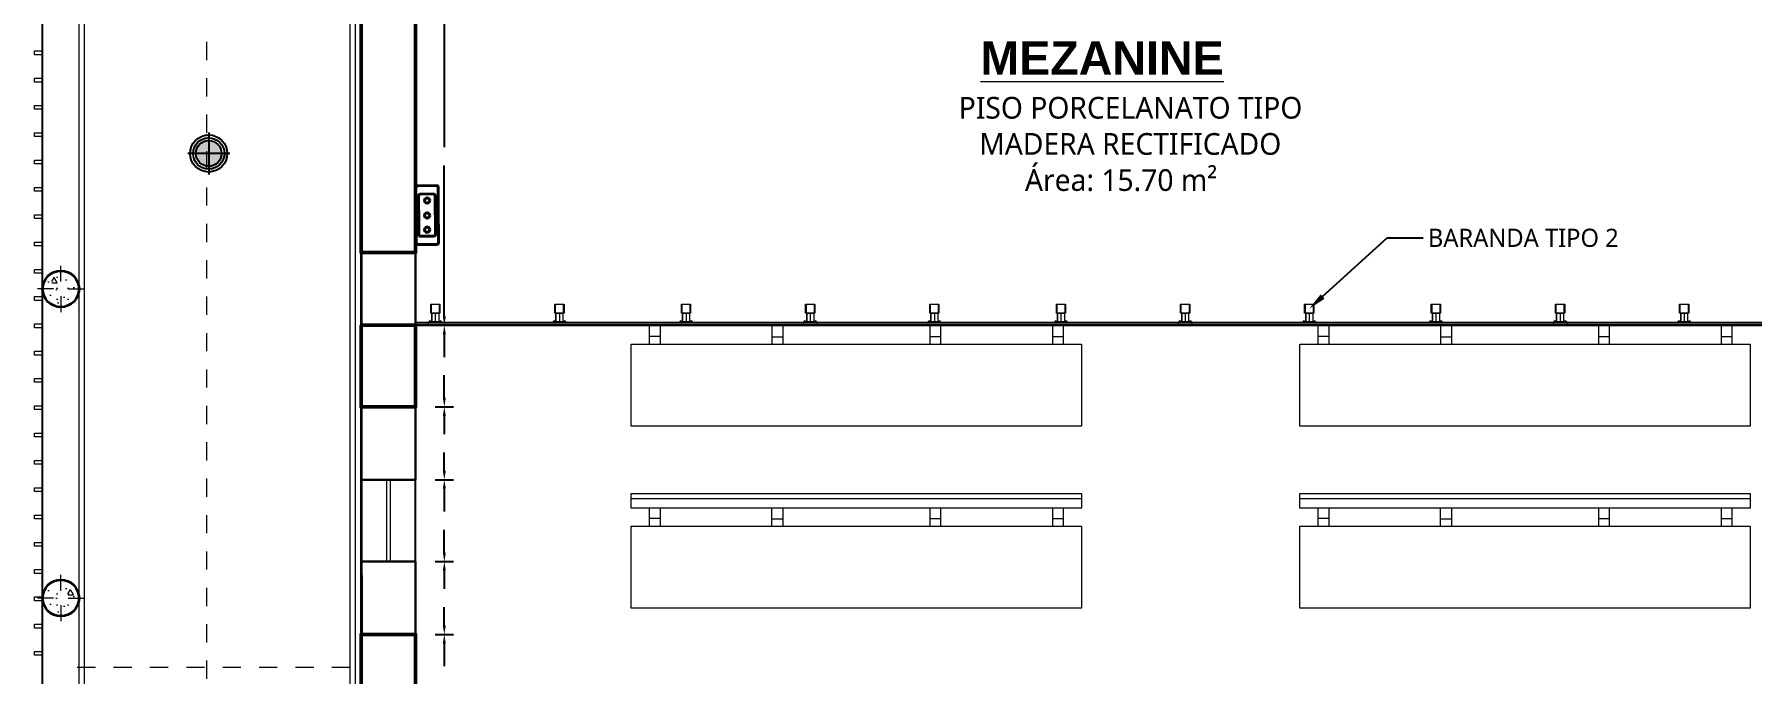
# Model space of a CAD drawing. Header units: metres. Extents: x 44 to 146, y 191 to 279.
# Drawn here: x 64.72 to 74.16, y 267.84 to 271.35 of the extents above; entities that cross this region are included whole.
import ezdxf
from ezdxf import colors
from ezdxf.entities.mleader import LeaderData, LeaderLine
from ezdxf.math import Vec2, Vec3

# ---------------------------------------------------------------- set-up
doc = ezdxf.new("R2010")
doc.units = ezdxf.units.M
doc.linetypes.add('DASHED2', pattern=[0.375, 0.25, -0.125])
doc.linetypes.add('HIDDEN2', pattern=[0.1875, 0.125, -0.0625])
for name, color, linetype, lineweight in [('A-DOOR', 31, 'Continuous', 18), ('Equipamiento SR', 253, 'Continuous', 0), ('letras sr', 7, 'Continuous', 5), ('linea 001', 252, 'Continuous', 0), ('Muros el', 7, 'Continuous', 50), ('Proyeccciones', 1, 'DASHED2', 18), ('Structural - Bearing_Pen_No__20', 1, 'Continuous', 0), ('TOMACORRIENTE', 5, 'HIDDEN2', 30), ('VENTANA', 141, 'Continuous', 0), ('vidrio templado', 150, 'Continuous', 5)]:
    doc.layers.add(name, color=color, linetype=linetype, lineweight=lineweight)
doc.layers.add('ALUMBRADO', color=1, linetype='Continuous')
doc.layers.add('CELOSIA', color=40, linetype='Continuous')
doc.layers.add('Structural - Bearing_Pen_No__169', color=7, linetype='Continuous', lineweight=13, true_color=0x68b353)
doc.layers.add('Structural - Bearing_Pen_No__28', color=7, linetype='Continuous', lineweight=35, true_color=0xa80f02)
doc.styles.add('Generales', font='trebuc.ttf', dxfattribs={"height": 0.22})
doc.styles.add('Santa Rosa 1 50', font='trebuc.ttf')

# ---------------------------------------------------------------- blocks, each defined once
blk = doc.blocks.new('CC 20')
at = {"layer": 'Structural - Bearing_Pen_No__169', "linetype": 'Continuous', "lineweight": 13, "true_color": 0x68b353}
h = blk.add_hatch(dxfattribs=at)
h.set_pattern_fill('STRUCTURAL_CONCRETE', color=85, scale=0.5, style=0, pattern_type=2)
h.set_pattern_definition([(0, (2785.2431, 1847.3841), (0, 0.31177), [0.03, -0.15]), (0, (2785.3331, 1847.54), (0, 0.31177), [0.03, -0.15]), (60, (2785.2431, 1847.3841), (-0.27, 0.155885), [0.03, -0.15]), (60, (2785.4231, 1847.3841), (-0.27, 0.155885), [0.03, -0.15]), (120, (2785.2731, 1847.3841), (0.27, 0.155885), [0.03, -0.15]), (120, (2785.4531, 1847.3841), (0.27, 0.155885), [0.03, -0.15]), (0, (2785.243096, 1847.414107), (0, 0.06), [0, -0.06, 0, -0.09]), (45, (2785.273096, 1847.414107), (-0.0424264, 0.0424264), [0, -0.045, 0, -0.075])])
h.paths.add_polyline_path([(2788.203, 1849.663), (2788.303, 1849.763), (2788.203, 1849.863), (2788.1039, 1849.7762)])
at = {"layer": 'Structural - Bearing_Pen_No__20', "color": 1, "linetype": 'Continuous', "lineweight": 0}
for p, q in [((2788.203, 1849.803), (2788.203, 1849.8905)), ((2788.163, 1849.763), (2788.0755, 1849.763)), ((2788.203, 1849.723), (2788.203, 1849.6355)), ((2788.243, 1849.763), (2788.3305, 1849.763))]:
    blk.add_line(p, q, dxfattribs=at)
at = {"layer": 'Structural - Bearing_Pen_No__28', "color": 14, "linetype": 'Continuous', "lineweight": 35, "true_color": 0xa80f02}
blk.add_circle((2788.203, 1849.763), 0.1, dxfattribs=at)
blk = doc.blocks.new('A$Cbbd7e0fc')
at = {"linetype": 'ByBlock'}
for p, q in [((-1.2377, 0.55), (-1.2377, 0.63)), ((-1.2377, 0.63), (1.2377, 0.63)), ((1.2377, 0.6), (-1.2377, 0.6)), ((1.2377, 0.63), (1.2377, 0.55)), ((1.2377, 0.55), (-1.2377, 0.55)), ((-1.1377, 0.45), (-1.1377, 0.55)), ((-1.0777, 0.4925), (-1.1377, 0.4925)), ((-1.0777, 0.55), (-1.0777, 0.45)), ((-0.4638, 0.45), (-0.4638, 0.5475)), ((-0.4037, 0.49), (-0.4638, 0.49)), ((-0.4037, 0.5475), (-0.4037, 0.45)), ((0.4037, 0.55), (0.4037, 0.45)), ((0.4037, 0.4925), (0.4638, 0.4925)), ((0.4638, 0.45), (0.4638, 0.55)), ((1.0777, 0.55), (1.0777, 0.45)), ((1.0777, 0.4925), (1.1377, 0.4925)), ((1.1377, 0.45), (1.1377, 0.55)), ((-1.2377, 0), (-1.2377, 0.45)), ((-1.2377, 0.45), (1.2377, 0.45)), ((1.2377, 0.45), (1.2377, 0)), ((1.2377, 0), (-1.2377, 0))]:
    blk.add_line(p, q, dxfattribs=at)
blk = doc.blocks.new('LED PASILLO')
at = {"layer": 'ALUMBRADO'}
h = blk.add_hatch(color=202, dxfattribs=at)
h.dxf.hatch_style = 1
edge = h.paths.add_edge_path()
edge.add_line((0, 0.138), (0, -0.138))
edge.add_line((-0.138, 0), (0.138, 0))
edge = h.paths.add_edge_path()
edge.add_line((0, 0), (0, 0.085))
edge.add_arc((0, 0), 0.0845, 90, 180)
edge.add_line((-0.085, 0), (0, 0))
edge = h.paths.add_edge_path()
edge.add_line((0.085, 0), (0, 0))
edge.add_line((0, 0), (0, -0.085))
edge.add_arc((0, 0), 0.0845, 270, 360)
at = {"layer": 'ALUMBRADO', "color": 202}
for points in [[(0, 0.138), (0, -0.138)], [(-0.138, 0), (0.138, 0)]]:
    blk.add_lwpolyline(points, dxfattribs=at)
for radius in [0.122, 0.103, 0.0845]:
    blk.add_circle((0, 0), radius, dxfattribs=at)
blk = doc.blocks.new('dir')
at = {"layer": 'A-DOOR', "color": 2, "lineweight": 40}
for centre in [(114.3737, 247.0265), (114.4555, 247.0265), (114.5341, 247.0265)]:
    blk.add_circle(centre, 0.0144, dxfattribs=at)
at = {"layer": 'ALUMBRADO', "color": 5, "lineweight": 40}
for p, q in [((114.2922, 246.9746), (114.2916, 247.078)), ((114.3009, 247.0874), (114.4013, 247.088)), ((114.3378, 247.0621), (114.3383, 246.9886)), ((114.3378, 247.0621), (114.3383, 246.9886)), ((114.5598, 247.0728), (114.3472, 247.0716)), ((114.403, 247.0719), (114.3472, 247.0716)), ((114.4013, 247.088), (114.6056, 247.0892)), ((114.5598, 247.0728), (114.403, 247.0719)), ((114.5696, 246.99), (114.5692, 247.0634)), ((114.5696, 246.99), (114.5692, 247.0634)), ((114.615, 247.0798), (114.6156, 246.9764)), ((114.5696, 246.9668), (114.3016, 246.9652)), ((114.3477, 246.9793), (114.5603, 246.9805)), ((114.3477, 246.9793), (114.5045, 246.9802)), ((114.6063, 246.967), (114.5696, 246.9668))]:
    blk.add_line(p, q, dxfattribs=at)
for centre, start, end in [((114.301, 247.078), 90.32796, 180.32796), ((114.3472, 247.0622), 90.32796, 180.32796), ((114.3472, 247.0622), 90.32796, 180.32796), ((114.5598, 247.0634), 0.32796, 90.32796), ((114.5598, 247.0634), 0.32796, 90.32796), ((114.6056, 247.0798), 0.32796, 90.32796), ((114.3015, 246.9746), 180.32796, 270.32796), ((114.3476, 246.9887), 180.32796, 270.32796), ((114.3476, 246.9887), 180.32796, 270.32796), ((114.5602, 246.9899), 270.32796, 0.32796), ((114.5602, 246.9899), 270.32796, 0.32796), ((114.6062, 246.9764), 270.32796, 0.32796)]:
    blk.add_arc(centre, 0.00937, start, end, dxfattribs=at)

msp = doc.modelspace()

# ---------------------------------------------------------------- linework, layer by layer
for p, q in [((64.7635, 267.4034), (64.7635, 273.5076)), ((66.5136, 267.4034), (66.5136, 271.8076)), ((66.8136, 267.4034), (66.8136, 271.6076)), ((66.8136, 269.7502), (75.2697, 269.7496))]:
    msp.add_line(p, q)
at = {"color": 9}
for p, q in [((66.9715, 271.5576), (66.9715, 270.7289)), ((66.9715, 269.8002), (66.9715, 270.6289)), ((66.9215, 269.7502), (67.0215, 269.7502)), ((66.9215, 269.7502), (67.0215, 269.7502)), ((66.9715, 269.7002), (66.9715, 269.576)), ((66.9715, 269.3518), (66.9715, 269.476)), ((66.9215, 269.3018), (67.0215, 269.3018)), ((66.9215, 269.3018), (67.0215, 269.3018)), ((66.9715, 269.2518), (66.9715, 269.1518)), ((66.9715, 268.9518), (66.9715, 269.0518)), ((66.9215, 268.9018), (67.0215, 268.9018)), ((66.9215, 268.9018), (67.0215, 268.9018)), ((66.9715, 268.8518), (66.9715, 268.7268)), ((66.9715, 268.5018), (66.9715, 268.6268)), ((66.9215, 268.4518), (67.0215, 268.4518)), ((66.9215, 268.4518), (67.0215, 268.4518)), ((66.9715, 268.4018), (66.9715, 268.3018)), ((66.9715, 268.1018), (66.9715, 268.2018)), ((66.9215, 268.0518), (67.0215, 268.0518)), ((66.9215, 268.0518), (67.0215, 268.0518)), ((66.9715, 268.0018), (66.9715, 267.8776))]:
    msp.add_line(p, q, dxfattribs=at)
msp.add_lwpolyline([(75.5695, 271.9076), (66.5136, 271.9076), (66.5181, 267.2012, 0.956225), (75.565, 267.2005), (75.5695, 271.9076)], format="xyb", close=True)
at = {"color": 3, "lineweight": 30}
for points in [[(66.8136, 269.7502), (66.5136, 269.7502), (66.5136, 270.1502), (66.8136, 270.1502), (66.8136, 269.7502)], [(66.8136, 268.9018), (66.5136, 268.9018), (66.5136, 269.3018), (66.8136, 269.3018), (66.8136, 268.9018)], [(66.8136, 268.0518), (66.5136, 268.0518), (66.5136, 268.4518), (66.8136, 268.4518), (66.8136, 268.0518)]]:
    msp.add_lwpolyline(points, dxfattribs=at)
at = {"color": 9}
for points in [[(66.9631, 269.8002), (66.9798, 269.8002), (66.9715, 269.7502)], [(66.9631, 269.7002), (66.9798, 269.7002), (66.9715, 269.7502)], [(66.9631, 269.3518), (66.9798, 269.3518), (66.9715, 269.3018)], [(66.9631, 269.2518), (66.9798, 269.2518), (66.9715, 269.3018)], [(66.9631, 268.9518), (66.9798, 268.9518), (66.9715, 268.9018)], [(66.9631, 268.8518), (66.9798, 268.8518), (66.9715, 268.9018)], [(66.9631, 268.5018), (66.9798, 268.5018), (66.9715, 268.4518)], [(66.9631, 268.4018), (66.9798, 268.4018), (66.9715, 268.4518)], [(66.9631, 268.1018), (66.9798, 268.1018), (66.9715, 268.0518)], [(66.9631, 268.0018), (66.9798, 268.0018), (66.9715, 268.0518)]]:
    msp.add_solid(points, dxfattribs=at)
at = {"layer": 'CELOSIA', "linetype": 'Continuous', "lineweight": 5}
for points in [[(64.7635, 271.237), (64.718, 271.237), (64.718, 271.2576), (64.7635, 271.2576)], [(64.7635, 271.087), (64.718, 271.087), (64.718, 271.1076), (64.7635, 271.1076)], [(64.7635, 270.937), (64.718, 270.937), (64.718, 270.9576), (64.7635, 270.9576)], [(64.7635, 270.787), (64.718, 270.787), (64.718, 270.8076), (64.7635, 270.8076)], [(64.7635, 270.637), (64.718, 270.637), (64.718, 270.6576), (64.7635, 270.6576)], [(64.7635, 270.487), (64.718, 270.487), (64.718, 270.5076), (64.7635, 270.5076)], [(64.7635, 270.337), (64.718, 270.337), (64.718, 270.3576), (64.7635, 270.3576)], [(64.7635, 270.187), (64.718, 270.187), (64.718, 270.2076), (64.7635, 270.2076)], [(64.7635, 270.037), (64.718, 270.037), (64.718, 270.0576), (64.7635, 270.0576)], [(64.7635, 269.887), (64.718, 269.887), (64.718, 269.9076), (64.7635, 269.9076)], [(64.7635, 269.737), (64.718, 269.737), (64.718, 269.7576), (64.7635, 269.7576)], [(64.7635, 269.587), (64.718, 269.587), (64.718, 269.6076), (64.7635, 269.6076)], [(64.7635, 269.437), (64.718, 269.437), (64.718, 269.4576), (64.7635, 269.4576)], [(64.7635, 269.287), (64.718, 269.287), (64.718, 269.3076), (64.7635, 269.3076)], [(64.7635, 269.137), (64.718, 269.137), (64.718, 269.1576), (64.7635, 269.1576)], [(64.7635, 268.987), (64.718, 268.987), (64.718, 269.0076), (64.7635, 269.0076)], [(64.7635, 268.837), (64.718, 268.837), (64.718, 268.8576), (64.7635, 268.8576)], [(64.7635, 268.687), (64.718, 268.687), (64.718, 268.7076), (64.7635, 268.7076)], [(64.7635, 268.537), (64.718, 268.537), (64.718, 268.5576), (64.7635, 268.5576)], [(64.7635, 268.387), (64.718, 268.387), (64.718, 268.4076), (64.7635, 268.4076)], [(64.7635, 268.237), (64.718, 268.237), (64.718, 268.2576), (64.7635, 268.2576)], [(64.7635, 268.087), (64.718, 268.087), (64.718, 268.1076), (64.7635, 268.1076)], [(64.7635, 267.937), (64.718, 267.937), (64.718, 267.9576), (64.7635, 267.9576)]]:
    msp.add_lwpolyline(points, close=True, dxfattribs=at)
at = {"layer": 'Equipamiento SR'}
for p, q in [((68.0987, 269.6459), (68.0987, 269.7459)), ((68.1587, 269.7459), (68.1587, 269.6459)), ((68.7727, 269.6459), (68.7727, 269.7434)), ((68.8327, 269.7434), (68.8327, 269.6459)), ((69.6402, 269.7459), (69.6402, 269.6459)), ((69.7002, 269.6459), (69.7002, 269.7459)), ((70.3142, 269.7459), (70.3142, 269.6459)), ((70.3742, 269.6459), (70.3742, 269.7459)), ((71.7742, 269.6459), (71.7742, 269.7459)), ((71.8342, 269.7459), (71.8342, 269.6459)), ((72.4482, 269.6459), (72.4482, 269.7434)), ((72.5082, 269.7434), (72.5082, 269.6459)), ((73.3157, 269.7459), (73.3157, 269.6459)), ((73.3757, 269.6459), (73.3757, 269.7459)), ((73.9896, 269.7459), (73.9896, 269.6459)), ((74.0496, 269.6459), (74.0496, 269.7459)), ((67.9987, 269.1959), (67.9987, 269.6459)), ((67.9987, 269.6459), (70.4742, 269.6459)), ((68.1587, 269.6884), (68.0987, 269.6884)), ((68.8327, 269.6859), (68.7727, 269.6859)), ((69.6402, 269.6884), (69.7002, 269.6884)), ((70.3142, 269.6884), (70.3742, 269.6884)), ((70.4742, 269.6459), (70.4742, 269.1959)), ((71.6742, 269.1959), (71.6742, 269.6459)), ((71.6742, 269.6459), (74.1496, 269.6459)), ((71.8342, 269.6884), (71.7742, 269.6884)), ((72.5082, 269.6859), (72.4482, 269.6859)), ((73.3157, 269.6884), (73.3757, 269.6884)), ((73.9896, 269.6884), (74.0496, 269.6884)), ((74.1496, 269.6459), (74.1496, 269.1959)), ((70.4742, 269.1959), (67.9987, 269.1959)), ((74.1496, 269.1959), (71.6742, 269.1959))]:
    msp.add_line(p, q, dxfattribs=at)
at = {"layer": 'linea 001'}
for p, q in [((64.9635, 267.4034), (64.9635, 273.4575)), ((64.9935, 267.4034), (64.9935, 273.4275)), ((66.4536, 267.4034), (66.4536, 271.8076)), ((66.4836, 267.4034), (66.4836, 271.8076))]:
    msp.add_line(p, q, dxfattribs=at)
at = {"layer": 'Muros el', "ltscale": 0.05}
for points in [[(66.5136, 271.6076), (66.8136, 271.6076), (66.8136, 270.1502), (66.5136, 270.1502)], [(66.5136, 269.7502), (66.8136, 269.7502), (66.8136, 269.3018), (66.5136, 269.3018)], [(66.5138, 267.6012), (66.8136, 267.6012), (66.8136, 268.0518), (66.5138, 268.0518)]]:
    msp.add_lwpolyline(points, close=True, dxfattribs=at)
at = {"layer": 'Proyeccciones', "linetype": 'DASHED2', "lineweight": 9, "ltscale": 0.4}
msp.add_line((66.4536, 267.8696), (64.8736, 267.8696), dxfattribs=at)
msp.add_lwpolyline([(65.6636, 271.9076), (65.6636, 267.4034, 0.468968), (72.0216, 262.1155)], format="xyb", dxfattribs=at)
at = {"layer": 'VENTANA'}
for p, q in [((66.6536, 268.9018), (66.6536, 268.4534)), ((66.6736, 268.9018), (66.6736, 268.4534))]:
    msp.add_line(p, q, dxfattribs=at)
at = {"layer": 'vidrio templado'}
for p, q in [((66.903, 269.8163), (66.9411, 269.8163)), ((66.903, 269.7696), (66.903, 269.8163)), ((66.903, 269.8163), (66.903, 269.7696)), ((66.903, 269.8163), (66.9411, 269.8163)), ((66.903, 269.7696), (66.903, 269.8163)), ((66.903, 269.8163), (66.903, 269.7696)), ((66.9221, 269.8163), (66.9221, 269.7696)), ((66.9221, 269.8163), (66.9221, 269.7696)), ((66.9411, 269.8163), (66.9411, 269.7696)), ((66.9411, 269.8163), (66.9411, 269.7696)), ((66.9411, 269.8163), (66.9411, 269.7696)), ((66.9411, 269.8163), (66.9411, 269.7696)), ((67.585, 269.8163), (67.6231, 269.8163)), ((67.585, 269.7696), (67.585, 269.8163)), ((67.585, 269.8163), (67.585, 269.7696)), ((67.585, 269.8163), (67.6231, 269.8163)), ((67.585, 269.7696), (67.585, 269.8163)), ((67.585, 269.8163), (67.585, 269.7696)), ((67.6041, 269.8163), (67.6041, 269.7696)), ((67.6041, 269.8163), (67.6041, 269.7696)), ((67.6231, 269.8163), (67.6231, 269.7696)), ((67.6231, 269.8163), (67.6231, 269.7696)), ((67.6231, 269.8163), (67.6231, 269.7696)), ((67.6231, 269.8163), (67.6231, 269.7696)), ((68.281, 269.8163), (68.3191, 269.8163)), ((68.281, 269.7696), (68.281, 269.8163)), ((68.281, 269.8163), (68.281, 269.7696)), ((68.281, 269.8163), (68.3191, 269.8163)), ((68.281, 269.7696), (68.281, 269.8163)), ((68.281, 269.8163), (68.281, 269.7696)), ((68.3001, 269.8163), (68.3001, 269.7696)), ((68.3001, 269.8163), (68.3001, 269.7696)), ((68.3191, 269.8163), (68.3191, 269.7696)), ((68.3191, 269.8163), (68.3191, 269.7696)), ((68.3191, 269.8163), (68.3191, 269.7696)), ((68.3191, 269.8163), (68.3191, 269.7696)), ((68.9639, 269.8163), (69.002, 269.8163)), ((68.9639, 269.7696), (68.9639, 269.8163)), ((68.9639, 269.8163), (68.9639, 269.7696)), ((68.9639, 269.8163), (69.002, 269.8163)), ((68.9639, 269.7696), (68.9639, 269.8163)), ((68.9639, 269.8163), (68.9639, 269.7696)), ((68.9639, 269.8163), (69.002, 269.8163)), ((68.9639, 269.7696), (68.9639, 269.8163)), ((68.9639, 269.8163), (68.9639, 269.7696)), ((68.9639, 269.8163), (69.002, 269.8163)), ((68.9639, 269.7696), (68.9639, 269.8163)), ((68.9639, 269.8163), (68.9639, 269.7696)), ((68.983, 269.8163), (68.983, 269.7696)), ((68.983, 269.8163), (68.983, 269.7696)), ((68.983, 269.8163), (68.983, 269.7696)), ((68.983, 269.8163), (68.983, 269.7696)), ((69.002, 269.8163), (69.002, 269.7696)), ((69.002, 269.8163), (69.002, 269.7696)), ((69.002, 269.8163), (69.002, 269.7696)), ((69.002, 269.8163), (69.002, 269.7696)), ((69.002, 269.8163), (69.002, 269.7696)), ((69.002, 269.8163), (69.002, 269.7696)), ((69.002, 269.8163), (69.002, 269.7696)), ((69.002, 269.8163), (69.002, 269.7696)), ((69.6459, 269.8163), (69.684, 269.8163)), ((69.6459, 269.7696), (69.6459, 269.8163)), ((69.6459, 269.8163), (69.6459, 269.7696)), ((69.6459, 269.8163), (69.684, 269.8163)), ((69.6459, 269.7696), (69.6459, 269.8163)), ((69.6459, 269.8163), (69.6459, 269.7696)), ((69.665, 269.8163), (69.665, 269.7696)), ((69.665, 269.8163), (69.665, 269.7696)), ((69.684, 269.8163), (69.684, 269.7696)), ((69.684, 269.8163), (69.684, 269.7696)), ((69.684, 269.8163), (69.684, 269.7696)), ((69.684, 269.8163), (69.684, 269.7696)), ((70.3419, 269.8163), (70.38, 269.8163)), ((70.3419, 269.7696), (70.3419, 269.8163)), ((70.3419, 269.8163), (70.3419, 269.7696)), ((70.3419, 269.8163), (70.38, 269.8163)), ((70.3419, 269.7696), (70.3419, 269.8163)), ((70.3419, 269.8163), (70.3419, 269.7696)), ((70.361, 269.8163), (70.361, 269.7696)), ((70.361, 269.8163), (70.361, 269.7696)), ((70.38, 269.8163), (70.38, 269.7696)), ((70.38, 269.8163), (70.38, 269.7696)), ((70.38, 269.8163), (70.38, 269.7696)), ((70.38, 269.8163), (70.38, 269.7696)), ((71.0248, 269.8163), (71.0629, 269.8163)), ((71.0248, 269.7696), (71.0248, 269.8163)), ((71.0248, 269.8163), (71.0248, 269.7696)), ((71.0248, 269.8163), (71.0629, 269.8163)), ((71.0248, 269.7696), (71.0248, 269.8163)), ((71.0248, 269.8163), (71.0248, 269.7696)), ((71.0248, 269.8163), (71.0629, 269.8163)), ((71.0248, 269.7696), (71.0248, 269.8163)), ((71.0248, 269.8163), (71.0248, 269.7696)), ((71.0248, 269.8163), (71.0629, 269.8163)), ((71.0248, 269.7696), (71.0248, 269.8163)), ((71.0248, 269.8163), (71.0248, 269.7696)), ((71.0439, 269.8163), (71.0439, 269.7696)), ((71.0439, 269.8163), (71.0439, 269.7696)), ((71.0439, 269.8163), (71.0439, 269.7696)), ((71.0439, 269.8163), (71.0439, 269.7696)), ((71.0629, 269.8163), (71.0629, 269.7696)), ((71.0629, 269.8163), (71.0629, 269.7696)), ((71.0629, 269.8163), (71.0629, 269.7696)), ((71.0629, 269.8163), (71.0629, 269.7696)), ((71.0629, 269.8163), (71.0629, 269.7696)), ((71.0629, 269.8163), (71.0629, 269.7696)), ((71.0629, 269.8163), (71.0629, 269.7696)), ((71.0629, 269.8163), (71.0629, 269.7696)), ((71.7068, 269.8163), (71.7449, 269.8163)), ((71.7068, 269.7696), (71.7068, 269.8163)), ((71.7068, 269.8163), (71.7068, 269.7696)), ((71.7068, 269.8163), (71.7449, 269.8163)), ((71.7068, 269.7696), (71.7068, 269.8163)), ((71.7068, 269.8163), (71.7068, 269.7696)), ((71.7259, 269.8163), (71.7259, 269.7696)), ((71.7259, 269.8163), (71.7259, 269.7696)), ((71.7449, 269.8163), (71.7449, 269.7696)), ((71.7449, 269.8163), (71.7449, 269.7696)), ((71.7449, 269.8163), (71.7449, 269.7696)), ((71.7449, 269.8163), (71.7449, 269.7696)), ((72.4028, 269.8163), (72.4409, 269.8163)), ((72.4028, 269.7696), (72.4028, 269.8163)), ((72.4028, 269.8163), (72.4028, 269.7696)), ((72.4028, 269.8163), (72.4409, 269.8163)), ((72.4028, 269.7696), (72.4028, 269.8163)), ((72.4028, 269.8163), (72.4028, 269.7696)), ((72.4219, 269.8163), (72.4219, 269.7696)), ((72.4219, 269.8163), (72.4219, 269.7696)), ((72.4409, 269.8163), (72.4409, 269.7696)), ((72.4409, 269.8163), (72.4409, 269.7696)), ((72.4409, 269.8163), (72.4409, 269.7696)), ((72.4409, 269.8163), (72.4409, 269.7696)), ((73.0857, 269.8163), (73.1238, 269.8163)), ((73.0857, 269.7696), (73.0857, 269.8163)), ((73.0857, 269.8163), (73.0857, 269.7696)), ((73.0857, 269.8163), (73.1238, 269.8163)), ((73.0857, 269.7696), (73.0857, 269.8163)), ((73.0857, 269.8163), (73.0857, 269.7696)), ((73.0857, 269.8163), (73.1238, 269.8163)), ((73.0857, 269.7696), (73.0857, 269.8163)), ((73.0857, 269.8163), (73.0857, 269.7696)), ((73.0857, 269.8163), (73.1238, 269.8163)), ((73.0857, 269.7696), (73.0857, 269.8163)), ((73.0857, 269.8163), (73.0857, 269.7696)), ((73.1048, 269.8163), (73.1048, 269.7696)), ((73.1048, 269.8163), (73.1048, 269.7696)), ((73.1048, 269.8163), (73.1048, 269.7696)), ((73.1048, 269.8163), (73.1048, 269.7696)), ((73.1238, 269.8163), (73.1238, 269.7696)), ((73.1238, 269.8163), (73.1238, 269.7696)), ((73.1238, 269.8163), (73.1238, 269.7696)), ((73.1238, 269.8163), (73.1238, 269.7696)), ((73.1238, 269.8163), (73.1238, 269.7696)), ((73.1238, 269.8163), (73.1238, 269.7696)), ((73.1238, 269.8163), (73.1238, 269.7696)), ((73.1238, 269.8163), (73.1238, 269.7696)), ((73.7677, 269.8163), (73.8058, 269.8163)), ((73.7677, 269.7696), (73.7677, 269.8163)), ((73.7677, 269.8163), (73.7677, 269.7696)), ((73.7677, 269.8163), (73.8058, 269.8163)), ((73.7677, 269.7696), (73.7677, 269.8163)), ((73.7677, 269.8163), (73.7677, 269.7696)), ((73.7868, 269.8163), (73.7868, 269.7696)), ((73.7868, 269.8163), (73.7868, 269.7696)), ((73.8058, 269.8163), (73.8058, 269.7696)), ((73.8058, 269.8163), (73.8058, 269.7696)), ((73.8058, 269.8163), (73.8058, 269.7696)), ((73.8058, 269.8163), (73.8058, 269.7696)), ((66.9407, 269.7696), (66.9026, 269.7696)), ((66.9407, 269.7696), (66.9026, 269.7696)), ((67.6231, 269.7696), (67.585, 269.7696)), ((67.6231, 269.7696), (67.585, 269.7696)), ((68.3191, 269.7696), (68.281, 269.7696)), ((68.3191, 269.7696), (68.281, 269.7696)), ((69.0016, 269.7696), (68.9635, 269.7696)), ((69.0016, 269.7696), (68.9635, 269.7696)), ((69.002, 269.7696), (68.9639, 269.7696)), ((69.002, 269.7696), (68.9639, 269.7696)), ((69.684, 269.7696), (69.6459, 269.7696)), ((69.684, 269.7696), (69.6459, 269.7696)), ((70.38, 269.7696), (70.3419, 269.7696)), ((70.38, 269.7696), (70.3419, 269.7696)), ((71.0625, 269.7696), (71.0244, 269.7696)), ((71.0625, 269.7696), (71.0244, 269.7696)), ((71.0629, 269.7696), (71.0248, 269.7696)), ((71.0629, 269.7696), (71.0248, 269.7696)), ((71.7449, 269.7696), (71.7068, 269.7696)), ((71.7449, 269.7696), (71.7068, 269.7696)), ((72.4409, 269.7696), (72.4028, 269.7696)), ((72.4409, 269.7696), (72.4028, 269.7696)), ((73.1234, 269.7696), (73.0853, 269.7696)), ((73.1234, 269.7696), (73.0853, 269.7696)), ((73.1238, 269.7696), (73.0857, 269.7696)), ((73.1238, 269.7696), (73.0857, 269.7696)), ((73.8058, 269.7696), (73.7677, 269.7696)), ((73.8058, 269.7696), (73.7677, 269.7696))]:
    msp.add_line(p, q, dxfattribs=at)
for points in [[(66.9475, 269.8163), (66.9452, 269.8163), (66.8967, 269.8163), (66.8967, 269.8186), (66.8967, 269.8648), (66.8967, 269.8671), (66.9475, 269.8671), (66.9475, 269.8648)], [(66.9452, 269.8186), (66.9452, 269.8648), (66.899, 269.8648), (66.899, 269.8186)], [(69.0084, 269.8163), (69.0061, 269.8163), (68.9576, 269.8163), (68.9576, 269.8186), (68.9576, 269.8648), (68.9576, 269.8671), (69.0084, 269.8671), (69.0084, 269.8648)], [(69.0061, 269.8186), (69.0061, 269.8648), (68.9599, 269.8648), (68.9599, 269.8186)], [(71.0693, 269.8163), (71.067, 269.8163), (71.0185, 269.8163), (71.0185, 269.8186), (71.0185, 269.8648), (71.0185, 269.8671), (71.0693, 269.8671), (71.0693, 269.8648)], [(71.067, 269.8186), (71.067, 269.8648), (71.0208, 269.8648), (71.0208, 269.8186)], [(73.1302, 269.8163), (73.1279, 269.8163), (73.0794, 269.8163), (73.0794, 269.8186), (73.0794, 269.8648), (73.0794, 269.8671), (73.1302, 269.8671), (73.1302, 269.8648)], [(73.1279, 269.8186), (73.1279, 269.8648), (73.0817, 269.8648), (73.0817, 269.8186)], [(66.8836, 269.7663), (66.8136, 269.7663), (66.8136, 269.7583), (66.8836, 269.7583)], [(66.8836, 269.7583), (69.0211, 269.7583), (69.0211, 269.7663), (66.8836, 269.7663)], [(68.9445, 269.7583), (71.082, 269.7583), (71.082, 269.7663), (68.9445, 269.7663)], [(71.0054, 269.7583), (73.1429, 269.7583), (73.1429, 269.7663), (71.0054, 269.7663)], [(73.0663, 269.7583), (75.2038, 269.7583), (75.2038, 269.7663), (73.0663, 269.7663)]]:
    msp.add_lwpolyline(points, close=True, dxfattribs=at)
at = {"layer": 'vidrio templado', "flags": 128}
for points in [[(67.6295, 269.8163), (67.6272, 269.8163), (67.5787, 269.8163), (67.5787, 269.8186), (67.5787, 269.8648), (67.5787, 269.8671), (67.6295, 269.8671), (67.6295, 269.8648)], [(67.6272, 269.8186), (67.6272, 269.8648), (67.581, 269.8648), (67.581, 269.8186)], [(68.3255, 269.8163), (68.3232, 269.8163), (68.2747, 269.8163), (68.2747, 269.8186), (68.2747, 269.8648), (68.2747, 269.8671), (68.3255, 269.8671), (68.3255, 269.8648)], [(68.3232, 269.8186), (68.3232, 269.8648), (68.277, 269.8648), (68.277, 269.8186)], [(69.0084, 269.8163), (69.0061, 269.8163), (68.9576, 269.8163), (68.9576, 269.8186), (68.9576, 269.8648), (68.9576, 269.8671), (69.0084, 269.8671), (69.0084, 269.8648)], [(69.0061, 269.8186), (69.0061, 269.8648), (68.9599, 269.8648), (68.9599, 269.8186)], [(69.6904, 269.8163), (69.6881, 269.8163), (69.6396, 269.8163), (69.6396, 269.8186), (69.6396, 269.8648), (69.6396, 269.8671), (69.6904, 269.8671), (69.6904, 269.8648)], [(69.6881, 269.8186), (69.6881, 269.8648), (69.6419, 269.8648), (69.6419, 269.8186)], [(70.3864, 269.8163), (70.3841, 269.8163), (70.3356, 269.8163), (70.3356, 269.8186), (70.3356, 269.8648), (70.3356, 269.8671), (70.3864, 269.8671), (70.3864, 269.8648)], [(70.3841, 269.8186), (70.3841, 269.8648), (70.3379, 269.8648), (70.3379, 269.8186)], [(71.0693, 269.8163), (71.067, 269.8163), (71.0185, 269.8163), (71.0185, 269.8186), (71.0185, 269.8648), (71.0185, 269.8671), (71.0693, 269.8671), (71.0693, 269.8648)], [(71.067, 269.8186), (71.067, 269.8648), (71.0208, 269.8648), (71.0208, 269.8186)], [(71.7513, 269.8163), (71.749, 269.8163), (71.7005, 269.8163), (71.7005, 269.8186), (71.7005, 269.8648), (71.7005, 269.8671), (71.7513, 269.8671), (71.7513, 269.8648)], [(71.749, 269.8186), (71.749, 269.8648), (71.7028, 269.8648), (71.7028, 269.8186)], [(72.4473, 269.8163), (72.445, 269.8163), (72.3965, 269.8163), (72.3965, 269.8186), (72.3965, 269.8648), (72.3965, 269.8671), (72.4473, 269.8671), (72.4473, 269.8648)], [(72.445, 269.8186), (72.445, 269.8648), (72.3988, 269.8648), (72.3988, 269.8186)], [(73.1302, 269.8163), (73.1279, 269.8163), (73.0794, 269.8163), (73.0794, 269.8186), (73.0794, 269.8648), (73.0794, 269.8671), (73.1302, 269.8671), (73.1302, 269.8648)], [(73.1279, 269.8186), (73.1279, 269.8648), (73.0817, 269.8648), (73.0817, 269.8186)], [(73.8122, 269.8163), (73.8099, 269.8163), (73.7614, 269.8163), (73.7614, 269.8186), (73.7614, 269.8648), (73.7614, 269.8671), (73.8122, 269.8671), (73.8122, 269.8648)], [(73.8099, 269.8186), (73.8099, 269.8648), (73.7637, 269.8648), (73.7637, 269.8186)], [(66.9598, 269.7673), (66.909, 269.7673), (66.8836, 269.7673), (66.8836, 269.7696), (66.909, 269.7696), (66.9598, 269.7696)], [(66.9598, 269.7673), (66.8836, 269.7673), (66.8836, 269.7696), (66.9598, 269.7696)], [(66.9598, 269.755), (66.8836, 269.755), (66.8836, 269.7573), (66.9598, 269.7573)], [(66.9598, 269.755), (66.8836, 269.755), (66.8836, 269.7573), (66.9598, 269.7573)], [(67.6422, 269.7673), (67.5914, 269.7673), (67.566, 269.7673), (67.566, 269.7696), (67.5914, 269.7696), (67.6422, 269.7696)], [(67.6422, 269.7673), (67.566, 269.7673), (67.566, 269.7696), (67.6422, 269.7696)], [(67.6422, 269.755), (67.566, 269.755), (67.566, 269.7573), (67.6422, 269.7573)], [(67.6422, 269.755), (67.566, 269.755), (67.566, 269.7573), (67.6422, 269.7573)], [(68.3382, 269.7673), (68.2874, 269.7673), (68.262, 269.7673), (68.262, 269.7696), (68.2874, 269.7696), (68.3382, 269.7696)], [(68.3382, 269.7673), (68.262, 269.7673), (68.262, 269.7696), (68.3382, 269.7696)], [(68.3382, 269.755), (68.262, 269.755), (68.262, 269.7573), (68.3382, 269.7573)], [(68.3382, 269.755), (68.262, 269.755), (68.262, 269.7573), (68.3382, 269.7573)], [(69.0207, 269.7673), (68.9699, 269.7673), (68.9445, 269.7673), (68.9445, 269.7696), (68.9699, 269.7696), (69.0207, 269.7696)], [(69.0207, 269.7673), (68.9445, 269.7673), (68.9445, 269.7696), (69.0207, 269.7696)], [(69.0207, 269.755), (68.9445, 269.755), (68.9445, 269.7573), (69.0207, 269.7573)], [(69.0207, 269.755), (68.9445, 269.755), (68.9445, 269.7573), (69.0207, 269.7573)], [(69.0211, 269.7673), (68.9703, 269.7673), (68.9449, 269.7673), (68.9449, 269.7696), (68.9703, 269.7696), (69.0211, 269.7696)], [(69.0211, 269.7673), (68.9449, 269.7673), (68.9449, 269.7696), (69.0211, 269.7696)], [(69.0211, 269.755), (68.9449, 269.755), (68.9449, 269.7573), (69.0211, 269.7573)], [(69.0211, 269.755), (68.9449, 269.755), (68.9449, 269.7573), (69.0211, 269.7573)], [(69.7031, 269.7673), (69.6523, 269.7673), (69.6269, 269.7673), (69.6269, 269.7696), (69.6523, 269.7696), (69.7031, 269.7696)], [(69.7031, 269.7673), (69.6269, 269.7673), (69.6269, 269.7696), (69.7031, 269.7696)], [(69.7031, 269.755), (69.6269, 269.755), (69.6269, 269.7573), (69.7031, 269.7573)], [(69.7031, 269.755), (69.6269, 269.755), (69.6269, 269.7573), (69.7031, 269.7573)], [(70.3991, 269.7673), (70.3483, 269.7673), (70.3229, 269.7673), (70.3229, 269.7696), (70.3483, 269.7696), (70.3991, 269.7696)], [(70.3991, 269.7673), (70.3229, 269.7673), (70.3229, 269.7696), (70.3991, 269.7696)], [(70.3991, 269.755), (70.3229, 269.755), (70.3229, 269.7573), (70.3991, 269.7573)], [(70.3991, 269.755), (70.3229, 269.755), (70.3229, 269.7573), (70.3991, 269.7573)], [(71.0816, 269.7673), (71.0308, 269.7673), (71.0054, 269.7673), (71.0054, 269.7696), (71.0308, 269.7696), (71.0816, 269.7696)], [(71.0816, 269.7673), (71.0054, 269.7673), (71.0054, 269.7696), (71.0816, 269.7696)], [(71.0816, 269.755), (71.0054, 269.755), (71.0054, 269.7573), (71.0816, 269.7573)], [(71.0816, 269.755), (71.0054, 269.755), (71.0054, 269.7573), (71.0816, 269.7573)], [(71.082, 269.7673), (71.0312, 269.7673), (71.0058, 269.7673), (71.0058, 269.7696), (71.0312, 269.7696), (71.082, 269.7696)], [(71.082, 269.7673), (71.0058, 269.7673), (71.0058, 269.7696), (71.082, 269.7696)], [(71.082, 269.755), (71.0058, 269.755), (71.0058, 269.7573), (71.082, 269.7573)], [(71.082, 269.755), (71.0058, 269.755), (71.0058, 269.7573), (71.082, 269.7573)], [(71.764, 269.7673), (71.7132, 269.7673), (71.6878, 269.7673), (71.6878, 269.7696), (71.7132, 269.7696), (71.764, 269.7696)], [(71.764, 269.7673), (71.6878, 269.7673), (71.6878, 269.7696), (71.764, 269.7696)], [(71.764, 269.755), (71.6878, 269.755), (71.6878, 269.7573), (71.764, 269.7573)], [(71.764, 269.755), (71.6878, 269.755), (71.6878, 269.7573), (71.764, 269.7573)], [(72.46, 269.7673), (72.4092, 269.7673), (72.3838, 269.7673), (72.3838, 269.7696), (72.4092, 269.7696), (72.46, 269.7696)], [(72.46, 269.7673), (72.3838, 269.7673), (72.3838, 269.7696), (72.46, 269.7696)], [(72.46, 269.755), (72.3838, 269.755), (72.3838, 269.7573), (72.46, 269.7573)], [(72.46, 269.755), (72.3838, 269.755), (72.3838, 269.7573), (72.46, 269.7573)], [(73.1425, 269.7673), (73.0917, 269.7673), (73.0663, 269.7673), (73.0663, 269.7696), (73.0917, 269.7696), (73.1425, 269.7696)], [(73.1425, 269.7673), (73.0663, 269.7673), (73.0663, 269.7696), (73.1425, 269.7696)], [(73.1425, 269.755), (73.0663, 269.755), (73.0663, 269.7573), (73.1425, 269.7573)], [(73.1425, 269.755), (73.0663, 269.755), (73.0663, 269.7573), (73.1425, 269.7573)], [(73.1429, 269.7673), (73.0921, 269.7673), (73.0667, 269.7673), (73.0667, 269.7696), (73.0921, 269.7696), (73.1429, 269.7696)], [(73.1429, 269.7673), (73.0667, 269.7673), (73.0667, 269.7696), (73.1429, 269.7696)], [(73.1429, 269.755), (73.0667, 269.755), (73.0667, 269.7573), (73.1429, 269.7573)], [(73.1429, 269.755), (73.0667, 269.755), (73.0667, 269.7573), (73.1429, 269.7573)], [(73.8249, 269.7673), (73.7741, 269.7673), (73.7487, 269.7673), (73.7487, 269.7696), (73.7741, 269.7696), (73.8249, 269.7696)], [(73.8249, 269.7673), (73.7487, 269.7673), (73.7487, 269.7696), (73.8249, 269.7696)], [(73.8249, 269.755), (73.7487, 269.755), (73.7487, 269.7573), (73.8249, 269.7573)], [(73.8249, 269.755), (73.7487, 269.755), (73.7487, 269.7573), (73.8249, 269.7573)]]:
    msp.add_lwpolyline(points, close=True, dxfattribs=at)
at = {"layer": 'vidrio templado'}
for centre, start, end in [((66.8924, 269.7696), 0, 180), ((66.8924, 269.755), 180, 0), ((66.9513, 269.7696), 0, 180), ((66.9513, 269.755), 180, 0), ((67.5748, 269.7696), 0, 180), ((67.5748, 269.755), 180, 0), ((67.6337, 269.7696), 0, 180), ((67.6337, 269.755), 180, 0), ((68.2708, 269.7696), 0, 180), ((68.2708, 269.755), 180, 0), ((68.3297, 269.7696), 0, 180), ((68.3297, 269.755), 180, 0), ((68.9533, 269.7696), 0, 180), ((68.9533, 269.755), 180, 0), ((68.9537, 269.7696), 0, 180), ((68.9537, 269.755), 180, 0), ((69.0122, 269.7696), 0, 180), ((69.0122, 269.755), 180, 0), ((69.0126, 269.7696), 0, 180), ((69.0126, 269.755), 180, 0), ((69.6357, 269.7696), 0, 180), ((69.6357, 269.755), 180, 0), ((69.6946, 269.7696), 0, 180), ((69.6946, 269.755), 180, 0), ((70.3317, 269.7696), 0, 180), ((70.3317, 269.755), 180, 0), ((70.3906, 269.7696), 0, 180), ((70.3906, 269.755), 180, 0), ((71.0142, 269.7696), 0, 180), ((71.0142, 269.755), 180, 0), ((71.0146, 269.7696), 0, 180), ((71.0146, 269.755), 180, 0), ((71.0731, 269.7696), 0, 180), ((71.0731, 269.755), 180, 0), ((71.0735, 269.7696), 0, 180), ((71.0735, 269.755), 180, 0), ((71.6966, 269.7696), 0, 180), ((71.6966, 269.755), 180, 0), ((71.7555, 269.7696), 0, 180), ((71.7555, 269.755), 180, 0), ((72.3926, 269.7696), 0, 180), ((72.3926, 269.755), 180, 0), ((72.4515, 269.7696), 0, 180), ((72.4515, 269.755), 180, 0), ((73.0751, 269.7696), 0, 180), ((73.0751, 269.755), 180, 0), ((73.0755, 269.7696), 0, 180), ((73.0755, 269.755), 180, 0), ((73.134, 269.7696), 0, 180), ((73.134, 269.755), 180, 0), ((73.1344, 269.7696), 0, 180), ((73.1344, 269.755), 180, 0), ((73.7575, 269.7696), 0, 180), ((73.7575, 269.755), 180, 0), ((73.8164, 269.7696), 0, 180), ((73.8164, 269.755), 180, 0)]:
    msp.add_arc(centre, 0.00476, start, end, dxfattribs=at)

# ---------------------------------------------------------------- block references
for p in [(-2723.3394, -1579.8127), (-2723.3394, -1581.5112)]:
    msp.add_blockref('CC 20', p)
at = {"layer": 'A-DOOR', "color": 2, "lineweight": 80, "rotation": 270}
msp.add_blockref('dir', (-180.1495, 384.8095), dxfattribs=at)
at = {"layer": 'Equipamiento SR'}
for p in [(69.2364, 268.1959), (72.9119, 268.1959)]:
    msp.add_blockref('A$Cbbd7e0fc', p, dxfattribs=at)
at = {"layer": 'TOMACORRIENTE', "xscale": 0.8365500000000002, "yscale": 0.8365500000000002, "zscale": 0.8365500000000002, "rotation": 270}
msp.add_blockref('LED PASILLO', (65.6765, 270.6944), dxfattribs=at)

# ---------------------------------------------------------------- texts
at = {"layer": 'letras sr', "insert": (69.6488, 271.3107), "char_height": 0.191584, "attachment_point": 1, "style": 'Santa Rosa 1 50'}
msp.add_mtext_dynamic_manual_height_columns('\\pi0.26934;{\\fSwis721 Ex BT|b1|i0|c0|p34;\\H0.95694x;\\LMEZANINE\\P\\pi0.15016;\\fTrebuchet MS|b0|i0|c0|p34;\\H0.65x;\\lPISO PORCELANATO TIPO \\P\\pi0.26287;MADERA RECTIFICADO\\P\\pi0.51433;Área: 15.70 m²}', width=2.124107, gutter_width=0.4583, heights=[0], dxfattribs=at)

# ---------------------------------------------------------------- leaders
at = {"layer": 'letras sr'}
ml = msp.add_multileader_mtext('Standard', dxfattribs=at)
ml.set_content('BARANDA TIPO 2', color=256, style='Generales')
ml.set_leader_properties()
ml.build(insert=Vec2(0, 0))
ml.multileader.update_dxf_attribs({"text_right_attachment_type": 6, "dogleg_length": 0.36, "arrow_head_size": 0.0993})
ctx = ml.context
ctx.base_point, ctx.char_height, ctx.arrow_head_size, ctx.landing_gap_size, ctx.plane_origin = Vec3(72.3522, 270.2301), 0.1, 0.0993, 0.0496, Vec3(71.5968, 270.7274)
ctx.right_attachment, ctx.text_align_type = 6, 1
notes = []
notes.append((ctx, [(0, (1, 1, 0), (72.1536, 270.2301), (1, 0), 0.1985, [(0, [(71.7259, 269.8417)], 0, [])])]))
ctx.mtext.insert, ctx.mtext.width, ctx.mtext.defined_height, ctx.mtext.alignment, ctx.mtext.flow_direction = Vec3(72.9025, 270.2809), 1.117579, 0.1509, 2, 5
for ctx, leaders in notes:
    for number, flags, end, landing, length, lines in leaders:
        leader = LeaderData()
        leader.index, (leader.has_last_leader_line, leader.has_dogleg_vector, leader.attachment_direction) = number, flags
        leader.last_leader_point, leader.dogleg_vector, leader.dogleg_length = Vec3(end), Vec3(landing), length
        for number, points, colour, breaks in lines:
            line = LeaderLine()
            line.index, line.vertices, line.color, line.breaks = number, Vec3.list(points), colors.encode_raw_color(colour), breaks
            leader.lines.append(line)
        ctx.leaders.append(leader)

doc.saveas('drawing.dxf')
